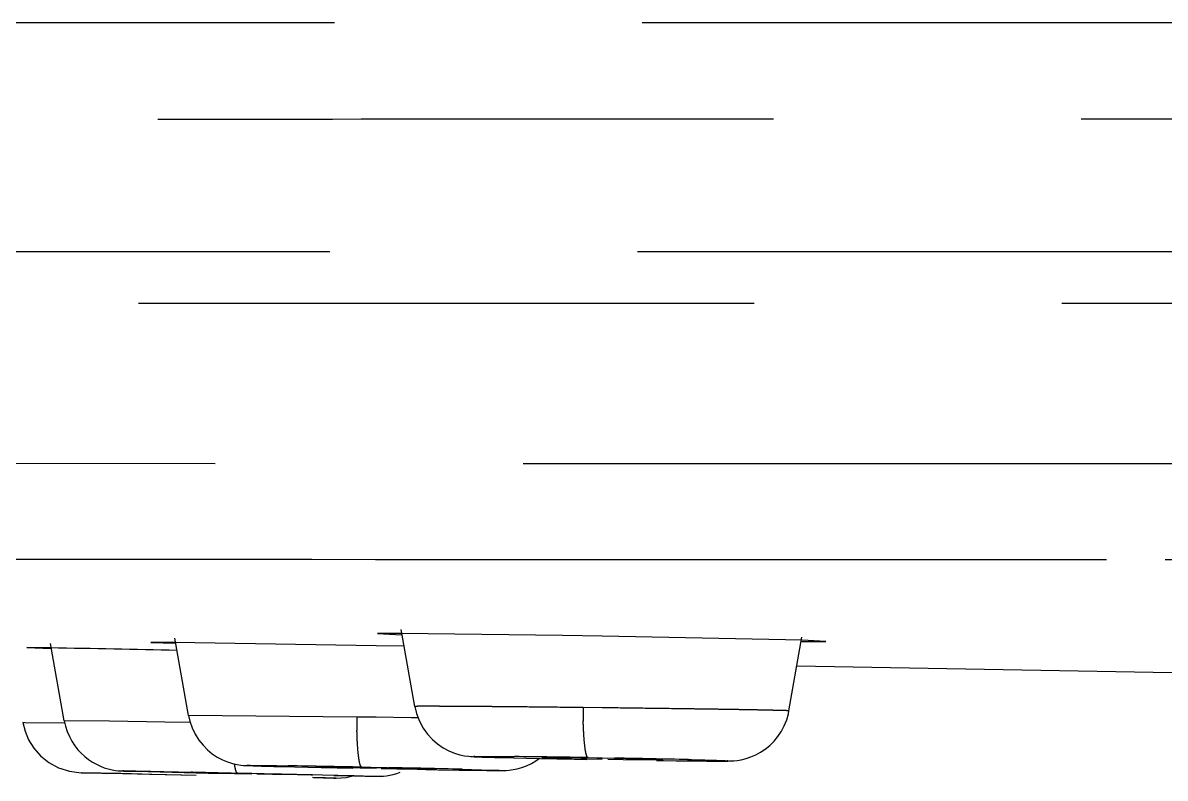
# Model space of a CAD drawing. Header units: millimetres. Extents: x 4625 to 5171, y -2661 to -1889.
# Drawn here: x 4960.67 to 4963.027, y -2175.761 to -2174.203 of the extents above; entities that cross this region are included whole.
import ezdxf

# ---------------------------------------------------------------- set-up
doc = ezdxf.new("R2010")
doc.units = ezdxf.units.MM
doc.header["$LTSCALE"] = 0.1
doc.linetypes.add('HIDDENX2', pattern=[19.05, 12.7, -6.35])
doc.layers.add('HIDDEN', color=8, linetype='HIDDENX2')

msp = doc.modelspace()

# ---------------------------------------------------------------- linework, layer by layer
at = {"layer": 'HIDDEN'}
for p, q in [((4974.6475, -2174.2026), (4957.1369, -2174.2026)), ((4974.638, -2174.6746), (4960.5371, -2174.6746)), ((4953.2886, -2174.7808), (5001.5757, -2174.7808)), ((4962.9718, -2175.1122), (4960.5518, -2175.1118)), ((4963.0223, -2175.1122), (4962.9718, -2175.1122)), ((4963.3612, -2175.1123), (4963.0223, -2175.1122)), ((4960.446, -2175.3091), (4960.9302, -2175.3092)), ((4960.9302, -2175.3092), (4961.016, -2175.3092)), ((4961.016, -2175.3092), (4961.0558, -2175.3092)), ((4961.0558, -2175.3092), (4961.142, -2175.3092)), ((4961.142, -2175.3092), (4961.1534, -2175.3092)), ((4961.1534, -2175.3092), (4961.1814, -2175.3092)), ((4961.1814, -2175.3092), (4961.2662, -2175.3092)), ((4961.2662, -2175.3092), (4961.3971, -2175.3093)), ((4961.3971, -2175.3093), (4961.5158, -2175.3093)), ((4961.5158, -2175.3093), (4961.5667, -2175.3093)), ((4961.5667, -2175.3093), (4961.6019, -2175.3093)), ((4961.6019, -2175.3093), (4961.6356, -2175.3093)), ((4961.6356, -2175.3093), (4963.0264, -2175.3095)), ((4963.0264, -2175.3095), (4963.0999, -2175.3095)), ((4961.4504, -2175.462), (4961.4012, -2175.4625)), ((4961.4012, -2175.4625), (4961.4513, -2175.4647)), ((4961.4784, -2175.6128), (4961.4504, -2175.4538)), ((4961.7835, -2175.466), (4961.4504, -2175.462)), ((4961.8653, -2175.4674), (4961.7835, -2175.466)), ((4962.2774, -2175.4761), (4961.8653, -2175.4674)), ((4960.7271, -2175.492), (4960.6778, -2175.4914)), ((4960.6778, -2175.4914), (4960.7274, -2175.4929)), ((4960.7552, -2175.6425), (4960.727, -2175.4827)), ((4960.9834, -2175.4805), (4960.9341, -2175.4805)), ((4960.9341, -2175.4805), (4960.984, -2175.4824)), ((4961.0114, -2175.6312), (4960.9833, -2175.4718)), ((4961.3984, -2175.4875), (4960.9834, -2175.4805)), ((4961.4568, -2175.4886), (4961.3984, -2175.4875)), ((4962.2505, -2175.6217), (4962.2773, -2175.4697)), ((4962.2771, -2175.479), (4962.3266, -2175.4784)), ((4962.3266, -2175.4784), (4962.2774, -2175.4761)), ((4962.2669, -2175.5286), (4963.1154, -2175.5443)), ((4961.3588, -2175.6346), (4961.0115, -2175.6312)), ((4961.8653, -2175.6155), (4961.8255, -2175.615)), ((4960.6738, -2175.6462), (4960.6698, -2175.6461)), ((4960.7556, -2175.6474), (4960.6738, -2175.6462)), ((4960.8488, -2175.6434), (4960.7552, -2175.6424)), ((4960.9629, -2175.6449), (4960.8488, -2175.6434)), ((4961.0148, -2175.6456), (4960.9629, -2175.6449)), ((4961.3984, -2175.6351), (4961.3588, -2175.6346)), ((4961.4712, -2175.6361), (4961.3984, -2175.6351)), ((4961.4856, -2175.6363), (4961.4712, -2175.6361)), ((4961.6172, -2175.717), (4961.629, -2175.7173)), ((4961.629, -2175.7173), (4961.6435, -2175.7177)), ((4961.6435, -2175.7177), (4961.6611, -2175.7182)), ((4961.6611, -2175.7182), (4961.6826, -2175.7187)), ((4961.6826, -2175.7187), (4961.7081, -2175.7193)), ((4961.7081, -2175.7193), (4961.7378, -2175.72)), ((4961.7378, -2175.72), (4961.7712, -2175.7206)), ((4961.743, -2175.7183), (4961.7403, -2175.7184)), ((4961.7403, -2175.7184), (4961.8332, -2175.7208)), ((4961.8219, -2175.719), (4961.743, -2175.7183)), ((4961.7712, -2175.7206), (4961.8079, -2175.7213)), ((4961.8079, -2175.7213), (4961.8332, -2175.7218)), ((4961.8542, -2175.7195), (4961.8219, -2175.719)), ((4961.8332, -2175.7208), (4961.8653, -2175.7214)), ((4961.8361, -2175.7183), (4961.8914, -2175.7192)), ((4961.8652, -2175.7197), (4961.8542, -2175.7195)), ((4961.8889, -2175.7201), (4961.8652, -2175.7197)), ((4961.8764, -2175.7216), (4961.9086, -2175.7221)), ((4961.9903, -2175.7227), (4961.8889, -2175.7201)), ((4961.9086, -2175.7221), (4961.9773, -2175.7229)), ((4961.9773, -2175.7229), (4961.9875, -2175.7228)), ((4961.9875, -2175.7228), (4961.9903, -2175.7227)), ((4962.018, -2175.7247), (4962.042, -2175.7249)), ((4962.042, -2175.7249), (4962.063, -2175.7251)), ((4962.063, -2175.7251), (4962.0809, -2175.7253)), ((4962.0809, -2175.7253), (4962.0958, -2175.7254)), ((4962.0958, -2175.7254), (4962.1078, -2175.7254)), ((4962.1078, -2175.7254), (4962.1172, -2175.7254)), ((4960.7659, -2175.7465), (4960.7901, -2175.7494)), ((4960.8721, -2175.7511), (4960.7902, -2175.7494)), ((4960.7902, -2175.7494), (4960.8754, -2175.7512)), ((4960.9161, -2175.7521), (4960.8721, -2175.7511)), ((4960.8754, -2175.7512), (4961.0271, -2175.7544)), ((4960.8783, -2175.7459), (4960.8849, -2175.7461)), ((4960.8849, -2175.7461), (4960.9281, -2175.7472)), ((4960.9281, -2175.7472), (4961.0521, -2175.75)), ((4960.9607, -2175.747), (4961.1126, -2175.75)), ((4961.0199, -2175.7486), (4961.0172, -2175.7486)), ((4961.0172, -2175.7486), (4961.1093, -2175.7508)), ((4961.0992, -2175.7501), (4961.0199, -2175.7486)), ((4961.0521, -2175.75), (4961.1061, -2175.7511)), ((4961.1316, -2175.7507), (4961.0992, -2175.7501)), ((4961.1061, -2175.7511), (4961.1092, -2175.7512)), ((4961.1093, -2175.7508), (4961.1422, -2175.7515)), ((4961.1126, -2175.75), (4961.1679, -2175.7512)), ((4961.1421, -2175.751), (4961.1316, -2175.7507)), ((4961.1379, -2175.7348), (4961.1444, -2175.7351)), ((4961.1648, -2175.7514), (4961.1421, -2175.751)), ((4961.1444, -2175.7351), (4961.1623, -2175.7356)), ((4961.1527, -2175.7518), (4961.1851, -2175.7524)), ((4961.1623, -2175.7356), (4961.1874, -2175.7363)), ((4961.2037, -2175.7523), (4961.1648, -2175.7514)), ((4961.1679, -2175.7512), (4961.225, -2175.7524)), ((4961.1874, -2175.7363), (4961.2299, -2175.7373)), ((4961.2299, -2175.7373), (4961.2849, -2175.7385)), ((4961.2761, -2175.7371), (4961.2734, -2175.7372)), ((4961.2734, -2175.7372), (4961.3657, -2175.7396)), ((4961.3553, -2175.7383), (4961.2761, -2175.7371)), ((4961.2849, -2175.7385), (4961.3504, -2175.7399)), ((4961.3876, -2175.7389), (4961.3553, -2175.7383)), ((4961.3657, -2175.7396), (4961.3984, -2175.7402)), ((4961.3689, -2175.7379), (4961.4243, -2175.739)), ((4961.3983, -2175.7391), (4961.3876, -2175.7389)), ((4961.4214, -2175.7395), (4961.3983, -2175.7391)), ((4961.4091, -2175.7404), (4961.4415, -2175.741)), ((4961.5234, -2175.7421), (4961.4214, -2175.7395)), ((4961.4927, -2175.7419), (4961.5206, -2175.7421)), ((4961.5009, -2175.7428), (4961.5261, -2175.7432)), ((4961.5206, -2175.7421), (4961.5234, -2175.7421)), ((4961.5261, -2175.7432), (4961.5703, -2175.7439)), ((4961.5703, -2175.7439), (4961.5978, -2175.7443)), ((4961.6522, -2175.7448), (4961.5735, -2175.7439)), ((4961.5758, -2175.7422), (4961.6569, -2175.7446)), ((4961.5978, -2175.7443), (4961.6262, -2175.7447)), ((4961.6262, -2175.7447), (4961.6416, -2175.7448)), ((4961.6416, -2175.7448), (4961.6493, -2175.7449)), ((4961.6493, -2175.7449), (4961.6553, -2175.7449)), ((4960.9317, -2175.7524), (4961.0271, -2175.7544)), ((4961.1851, -2175.7524), (4961.2364, -2175.7534)), ((4961.2671, -2175.7539), (4961.2037, -2175.7523)), ((4961.225, -2175.7524), (4961.3195, -2175.7545)), ((4961.2364, -2175.7534), (4961.2644, -2175.7539)), ((4961.2644, -2175.7539), (4961.2671, -2175.7539)), ((4961.2938, -2175.7601), (4961.2675, -2175.7596)), ((4961.2695, -2175.7596), (4961.311, -2175.7605)), ((4961.3102, -2175.7605), (4961.2938, -2175.7601)), ((4961.3159, -2175.7606), (4961.3102, -2175.7605)), ((4961.311, -2175.7605), (4961.3159, -2175.7606)), ((4961.3113, -2175.7553), (4961.3523, -2175.756)), ((4961.316, -2175.7606), (4961.337, -2175.7593)), ((4961.353, -2175.756), (4961.3169, -2175.7553)), ((4961.3195, -2175.7545), (4961.3986, -2175.7567)), ((4961.337, -2175.7593), (4961.3509, -2175.756)), ((4961.3523, -2175.756), (4961.3759, -2175.7564)), ((4961.3759, -2175.7564), (4961.3917, -2175.7566)), ((4961.3917, -2175.7566), (4961.3992, -2175.7567)), ((4961.3992, -2175.7567), (4961.4028, -2175.7567))]:
    msp.add_line(p, q, dxfattribs=at)
for points in [[(4961.0115, -2175.6312), (4961.0142, -2175.6428), (4961.019, -2175.657), (4961.0254, -2175.6702), (4961.0329, -2175.6821), (4961.0415, -2175.6928), (4961.0507, -2175.7021), (4961.0606, -2175.7102), (4961.0709, -2175.717), (4961.0815, -2175.7226), (4961.092, -2175.727), (4961.1026, -2175.7303), (4961.1121, -2175.7325), (4961.1196, -2175.7336), (4961.1252, -2175.7342), (4961.1284, -2175.7344), (4961.1306, -2175.7345), (4961.1329, -2175.7346), (4961.1379, -2175.7348)], [(4961.4785, -2175.6127), (4961.4821, -2175.6275), (4961.488, -2175.6432), (4961.4957, -2175.6573), (4961.5047, -2175.6699), (4961.5147, -2175.6809), (4961.5255, -2175.6901), (4961.5369, -2175.6979), (4961.5486, -2175.7042), (4961.5604, -2175.7091), (4961.5716, -2175.7124), (4961.5813, -2175.7144), (4961.5891, -2175.7155), (4961.5939, -2175.7159), (4961.5973, -2175.7161), (4961.6006, -2175.7163), (4961.6039, -2175.7165), (4961.6078, -2175.7166), (4961.6172, -2175.717)], [(4962.1172, -2175.7254), (4962.1211, -2175.7253), (4962.1246, -2175.7253), (4962.1278, -2175.7252), (4962.1315, -2175.7251), (4962.1366, -2175.7248), (4962.1433, -2175.7241), (4962.1521, -2175.7226), (4962.1621, -2175.7202), (4962.1718, -2175.7169), (4962.1818, -2175.7126), (4962.1917, -2175.7072), (4962.2015, -2175.7007), (4962.2109, -2175.693), (4962.2197, -2175.6843), (4962.2278, -2175.6745), (4962.2348, -2175.6639), (4962.2408, -2175.6525), (4962.2457, -2175.6404), (4962.2493, -2175.6276), (4962.2505, -2175.6217)], [(4960.6697, -2175.6458), (4960.6742, -2175.6638), (4960.6817, -2175.6815), (4960.6923, -2175.6986), (4960.7061, -2175.7144), (4960.723, -2175.7281)], [(4960.7552, -2175.6424), (4960.7578, -2175.6536), (4960.7613, -2175.6646), (4960.7657, -2175.6749), (4960.7709, -2175.6846), (4960.7768, -2175.6936), (4960.7833, -2175.7019), (4960.7903, -2175.7094), (4960.7977, -2175.7162), (4960.8054, -2175.7222), (4960.8134, -2175.7275), (4960.8215, -2175.7321), (4960.8297, -2175.7359), (4960.8378, -2175.739), (4960.846, -2175.7415), (4960.8537, -2175.7433), (4960.8607, -2175.7445), (4960.8666, -2175.7452), (4960.8705, -2175.7455), (4960.8732, -2175.7457), (4960.875, -2175.7457), (4960.8783, -2175.7459)], [(4960.723, -2175.7281), (4960.743, -2175.7391), (4960.7659, -2175.7465)], [(4961.6899, -2175.7412), (4961.6993, -2175.7385), (4961.7091, -2175.7349), (4961.7189, -2175.7302), (4961.7283, -2175.7247), (4961.735, -2175.7199)], [(4961.9769, -2175.7241), (4961.9913, -2175.7243), (4962.018, -2175.7247)], [(4961.4028, -2175.7567), (4961.4049, -2175.7567), (4961.4086, -2175.7566), (4961.4135, -2175.7564), (4961.4199, -2175.7557), (4961.4271, -2175.7546), (4961.4341, -2175.753), (4961.4413, -2175.751), (4961.4485, -2175.7485)], [(4961.6553, -2175.7449), (4961.6578, -2175.7449), (4961.6604, -2175.7448), (4961.6631, -2175.7448), (4961.6669, -2175.7446), (4961.6733, -2175.7441), (4961.6812, -2175.743), (4961.6899, -2175.7412)]]:
    msp.add_lwpolyline(points, dxfattribs=at)
for centre, radius, start, end in [((4959.1799, -2263.5553), 88.0769, 88.823953, 88.993433), ((4962.9093, -2175.6141), 1.0837, 180.0482, 181.5147), ((4962.4506, -2175.6366), 1.0918, 179.8933, 181.3508), ((4961.3878, -2202.0239), 26.3095, 89.02381, 89.35458), ((4961.3163, -2207.7358), 32.0217, 88.69962, 88.97098), ((4960.6083, -2214.9205), 39.19, 88.8879, 89.11005), ((4960.4709, -2223.3296), 47.6002, 88.66987, 88.85236), ((4961.7329, -2159.5107), 16.233, 268.97139, 269.15221)]:
    msp.add_arc(centre, radius, start, end, dxfattribs=at)
for points, knots in [([(4953.3285, -2174.4018), (4953.3901, -2174.4046), (4953.4863, -2174.4079), (4953.6218, -2174.4084), (4953.741, -2174.4065), (4953.8797, -2174.4038), (4954.0439, -2174.4014), (4954.241, -2174.4), (4954.4792, -2174.3996), (4954.7672, -2174.4001), (4955.114, -2174.4009), (4955.5267, -2174.4013), (4956.221, -2174.4017), (4957.2668, -2174.4021), (4958.4256, -2174.4022), (4959.4788, -2174.402), (4960.3486, -2174.4015), (4961.2604, -2174.4009), (4962.2063, -2174.4005), (4963.1789, -2174.4005), (4964.1725, -2174.4008), (4965.1827, -2174.4015), (4966.2058, -2174.4021), (4967.2392, -2174.4023), (4968.2806, -2174.402), (4969.3284, -2174.4016), (4970.7344, -2174.4015), (4972.4998, -2174.4016), (4973.9143, -2174.4018), (4974.6231, -2174.402)], [0, 0, 0, 0, 0.008693, 0.013563, 0.019077, 0.025498, 0.033098, 0.042221, 0.053265, 0.066647, 0.082803, 0.102116, 0.124783, 0.180626, 0.249442, 0.288037, 0.329006, 0.371968, 0.416503, 0.462256, 0.508988, 0.556479, 0.60457, 0.653132, 0.702062, 0.751286, 0.800738, 0.900141, 1, 1, 1, 1]), ([(4961.8255, -2175.615), (4961.8022, -2175.6148), (4961.757, -2175.6143), (4961.7015, -2175.6137), (4961.6595, -2175.6133), (4961.6305, -2175.6131), (4961.6035, -2175.6129), (4961.5787, -2175.6127), (4961.5563, -2175.6126), (4961.5366, -2175.6125), (4961.5196, -2175.6124), (4961.5073, -2175.6124), (4961.4988, -2175.6124), (4961.4936, -2175.6124), (4961.4892, -2175.6124), (4961.4855, -2175.6124), (4961.4829, -2175.6125), (4961.4813, -2175.6125), (4961.4803, -2175.6126), (4961.4796, -2175.6126), (4961.4791, -2175.6126), (4961.4788, -2175.6127), (4961.4786, -2175.6127), (4961.4785, -2175.6127)], [0, 0, 0, 0, 0.201444, 0.391249, 0.480048, 0.563894, 0.642055, 0.713802, 0.778412, 0.83536, 0.884345, 0.925075, 0.942252, 0.957257, 0.970055, 0.98062, 0.988922, 0.992217, 0.994935, 0.997075, 0.998633, 0.999606, 1, 1, 1, 1]), ([(4962.2505, -2175.6217), (4962.2505, -2175.6217), (4962.2503, -2175.6217), (4962.25, -2175.6216), (4962.2493, -2175.6216), (4962.2485, -2175.6215), (4962.2475, -2175.6215), (4962.2456, -2175.6214), (4962.2427, -2175.6213), (4962.2385, -2175.6212), (4962.2335, -2175.6211), (4962.2275, -2175.6209), (4962.2207, -2175.6208), (4962.2131, -2175.6206), (4962.2012, -2175.6203), (4962.1843, -2175.62), (4962.1619, -2175.6196), (4962.1366, -2175.6191), (4962.1087, -2175.6187), (4962.0785, -2175.6183), (4962.0462, -2175.6178), (4961.9999, -2175.6172), (4961.9394, -2175.6164), (4961.8903, -2175.6158), (4961.8653, -2175.6155)], [0, 0, 0, 0, 0.000356, 0.001305, 0.002857, 0.005011, 0.007765, 0.011116, 0.019592, 0.030413, 0.04355, 0.058975, 0.07666, 0.096578, 0.118685, 0.169201, 0.227649, 0.29347, 0.36609, 0.444818, 0.528903, 0.617593, 0.805396, 1, 1, 1, 1]), ([(4961.8361, -2175.7183), (4961.8354, -2175.7183), (4961.8343, -2175.7171), (4961.8335, -2175.7153), (4961.8322, -2175.712), (4961.8309, -2175.7062), (4961.8288, -2175.6929), (4961.827, -2175.6715), (4961.8262, -2175.653), (4961.8259, -2175.6427)], [0, 0, 0, 0, 0.027255, 0.049947, 0.080025, 0.164369, 0.281011, 0.600875, 1, 1, 1, 1]), ([(4961.3689, -2175.7379), (4961.3683, -2175.7379), (4961.3673, -2175.7367), (4961.3664, -2175.735), (4961.3652, -2175.7316), (4961.3639, -2175.7259), (4961.3618, -2175.7126), (4961.3601, -2175.6912), (4961.3593, -2175.6727), (4961.3591, -2175.6624)], [0, 0, 0, 0, 0.026907, 0.049418, 0.079339, 0.163468, 0.28004, 0.600188, 1, 1, 1, 1]), ([(4961.6814, -2175.7187), (4961.6697, -2175.7184), (4961.6533, -2175.718), (4961.633, -2175.7174), (4961.6213, -2175.7171), (4961.613, -2175.7168), (4961.6077, -2175.7166), (4961.6047, -2175.7164), (4961.6024, -2175.7163), (4961.601, -2175.7162), (4961.6001, -2175.7161), (4961.5997, -2175.716), (4961.5995, -2175.7161), (4961.5994, -2175.7159), (4961.5997, -2175.7159), (4961.5999, -2175.7159), (4961.6004, -2175.7158), (4961.6014, -2175.7158), (4961.6031, -2175.7157), (4961.6055, -2175.7157), (4961.6087, -2175.7157), (4961.6143, -2175.7156), (4961.6228, -2175.7156), (4961.6349, -2175.7157), (4961.6556, -2175.7158), (4961.6723, -2175.716), (4961.6842, -2175.7161)], [0, 0, 0, 0, 0.209759, 0.294824, 0.365551, 0.421218, 0.44318, 0.461107, 0.474924, 0.484618, 0.487923, 0.490204, 0.491468, 0.491811, 0.492676, 0.494544, 0.497432, 0.501341, 0.512227, 0.527204, 0.546252, 0.569297, 0.627033, 0.699725, 0.786682, 1, 1, 1, 1]), ([(4962.043, -2175.7223), (4962.0547, -2175.7226), (4962.0711, -2175.723), (4962.0914, -2175.7236), (4962.1032, -2175.7239), (4962.1115, -2175.7242), (4962.1168, -2175.7244), (4962.1198, -2175.7246), (4962.1222, -2175.7247), (4962.1237, -2175.7248), (4962.1245, -2175.7249), (4962.1249, -2175.7249), (4962.1251, -2175.7249), (4962.1253, -2175.7251), (4962.125, -2175.7251), (4962.1248, -2175.7251), (4962.1243, -2175.7252), (4962.1233, -2175.7252), (4962.1217, -2175.7253), (4962.1179, -2175.7253), (4962.1116, -2175.7254), (4962.1021, -2175.7254), (4962.09, -2175.7253), (4962.0694, -2175.7252), (4962.0527, -2175.725), (4962.0409, -2175.7249)], [0, 0, 0, 0, 0.210175, 0.295487, 0.36648, 0.422426, 0.444529, 0.462597, 0.476555, 0.48639, 0.489765, 0.492115, 0.493448, 0.493837, 0.494637, 0.496436, 0.499255, 0.503096, 0.513847, 0.52869, 0.57052, 0.627999, 0.700439, 0.787147, 1, 1, 1, 1]), ([(4960.9574, -2175.7478), (4960.9458, -2175.7476), (4960.9256, -2175.7471), (4960.902, -2175.7465), (4960.8884, -2175.7461), (4960.8813, -2175.7459), (4960.8783, -2175.7459), (4960.875, -2175.7457), (4960.879, -2175.7457), (4960.8821, -2175.7457), (4960.8898, -2175.7458), (4960.9038, -2175.746), (4960.9281, -2175.7464), (4960.9488, -2175.7468), (4960.9607, -2175.747)], [0, 0, 0, 0, 0.209543, 0.365049, 0.42055, 0.460256, 0.483563, 0.490384, 0.500029, 0.526071, 0.568353, 0.626283, 0.786317, 1, 1, 1, 1]), ([(4961.1126, -2175.7501), (4961.112, -2175.75), (4961.111, -2175.7491), (4961.1102, -2175.7475), (4961.109, -2175.7445), (4961.1078, -2175.7392), (4961.107, -2175.7346), (4961.1066, -2175.7319)], [0, 0, 0, 0, 0.09789, 0.178334, 0.284866, 0.583995, 1, 1, 1, 1]), ([(4961.214, -2175.7369), (4961.2023, -2175.7366), (4961.1859, -2175.7362), (4961.1656, -2175.7357), (4961.1539, -2175.7353), (4961.1447, -2175.7351), (4961.1386, -2175.7348), (4961.1351, -2175.7347), (4961.1336, -2175.7346), (4961.1328, -2175.7346), (4961.1324, -2175.7345), (4961.1322, -2175.7345), (4961.1321, -2175.7344), (4961.1324, -2175.7344), (4961.1326, -2175.7344), (4961.1332, -2175.7344), (4961.1338, -2175.7343), (4961.1346, -2175.7343), (4961.1361, -2175.7343), (4961.1383, -2175.7343), (4961.1415, -2175.7343), (4961.147, -2175.7343), (4961.1556, -2175.7344), (4961.1677, -2175.7345), (4961.1884, -2175.7348), (4961.2052, -2175.735), (4961.217, -2175.7352)], [0, 0, 0, 0, 0.209619, 0.294599, 0.36523, 0.420792, 0.460566, 0.474322, 0.483951, 0.48722, 0.489463, 0.490682, 0.490937, 0.491808, 0.493695, 0.496605, 0.500539, 0.505498, 0.51148, 0.526513, 0.545619, 0.568722, 0.626578, 0.699388, 0.786461, 1, 1, 1, 1])]:
    msp.add_open_spline(points, degree=3, knots=knots, dxfattribs=at)

doc.saveas('drawing.dxf')
